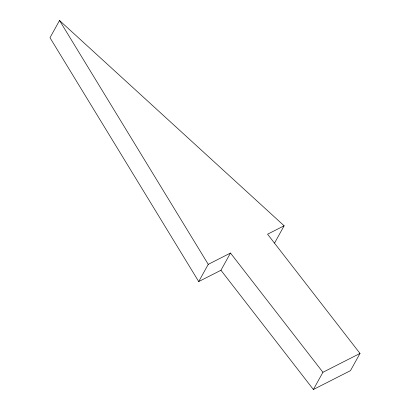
<?xml version="1.0" encoding="UTF-8"?>
<svg xmlns="http://www.w3.org/2000/svg" width="410" height="410" viewBox="0 0 410 410"><rect width="100%" height="100%" fill="white"/><g stroke="black" fill="none" stroke-linecap="round" stroke-linejoin="round"><path stroke-width="0.61" d="M274.582 243.002L284.125 225.787L59.532 20.5L49.989 37.715L198.712 281.562L220.944 270.262L230.481 253.047L322.926 372.285L313.383 389.5L220.944 270.262M198.712 281.562L208.254 264.347L230.481 253.047M284.125 225.787L267.566 234.202L360.011 353.435L350.468 370.65L313.383 389.5M322.926 372.285L360.011 353.435M59.532 20.5L208.254 264.347"/></g></svg>
